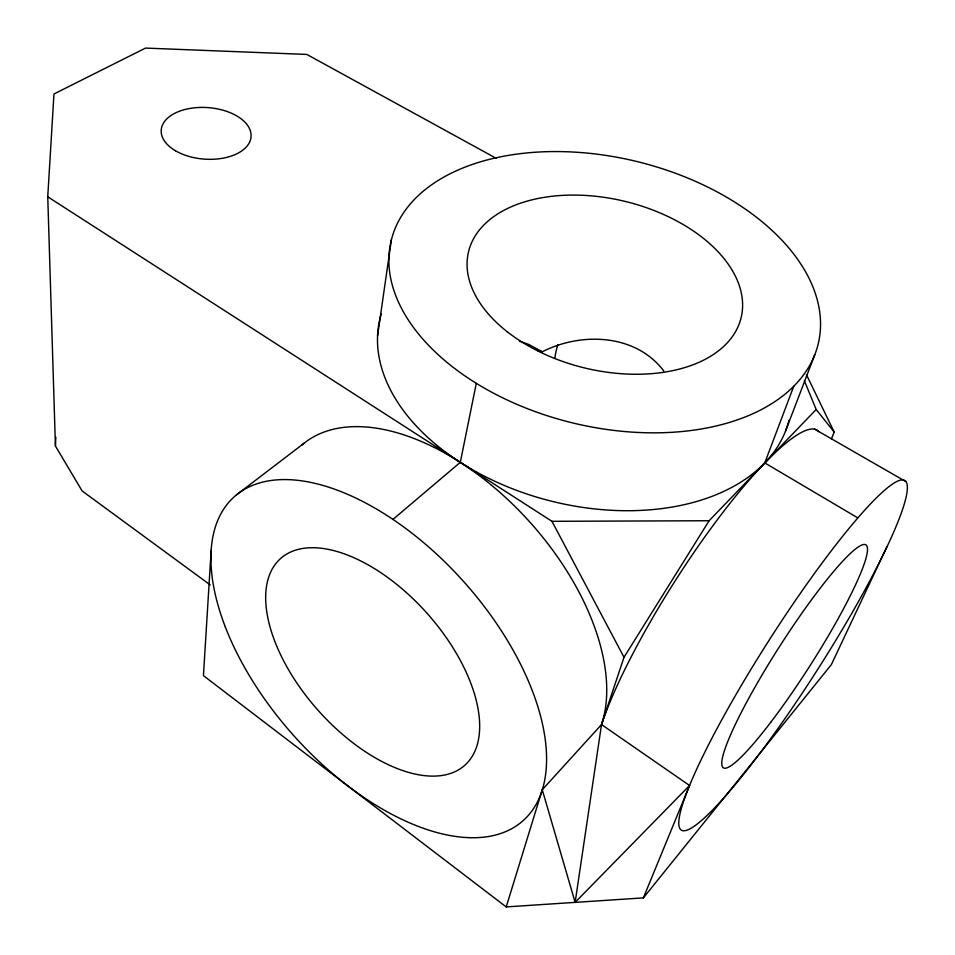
<?xml version="1.0" encoding="UTF-8"?>
<svg xmlns="http://www.w3.org/2000/svg" width="955" height="955" viewBox="0 0 955 955"><rect width="100%" height="100%" fill="white"/><g stroke="black" fill="none" stroke-linecap="round" stroke-linejoin="round"><path stroke-width="1.43" d="M210.196 584.89L82.13 490.966L55.426 446.021L55.844 437.151M55.426 446.021L47.75 196.79L53.958 93.984L145.542 48.084L306.853 54.435L496.266 158.351M211.151 550.558L203.427 675.627L506.21 906.916L643.372 897.879L831.363 664.596L887.064 546.379M377.571 335.79L391.419 239.633M301.864 445.09A209.109 118.659 47.9 0 1 507.248 499.059A209.109 118.659 47.9 0 1 601.519 724.57L689.57 785.499L575.137 902.38L601.519 724.57L624.009 657.279L709.111 520.738L816.179 409.492L804.313 380.603M476.294 383.325L460.31 462.327L392.935 519.413M506.21 906.916L542.261 789.749L601.519 724.57A202.794 38.678 -57.4 0 1 715.426 522.301A202.794 38.678 -57.4 0 1 818.996 431.708M793.736 386.274L764.776 462.912L857.721 517.837M785.535 431.063L814.746 354.794A219.674 134.595 13.6 0 0 542.703 151.833A219.674 134.595 13.6 0 0 456.657 369.991A219.674 134.595 13.6 0 0 814.746 354.794M831.423 438.882L834.204 432.09L806.414 374.635M643.372 897.879L689.57 785.499M236.625 494.738L304.012 443.287M537.737 350.688L542.297 351.762C581.356 331.863 635.612 333.737 663.809 370.982M47.75 196.79L551.954 521.311L709.111 520.738M519.46 341.15L528.795 344.469L542.297 351.762M814.591 429.129L905.997 481.654A207.51 28.34 -57.4 0 1 751.31 764.513A207.51 28.34 -57.4 0 1 721.825 719.688A207.51 28.34 -57.4 0 1 905.997 481.654M816.179 409.492L834.204 432.09M551.954 521.311L624.009 657.279M542.261 789.749L575.137 902.38M788.985 420.391A210.733 136.231 14 0 1 548.146 500.336A210.733 136.231 14 0 1 381.272 313.885M554.843 358.388A116.044 81.426 46.1 0 1 557.899 344.636M507.117 331.66A140.218 85.699 13.6 0 0 737.833 327.171A140.218 85.699 13.6 0 0 569.646 195.118A140.218 85.699 13.6 0 0 507.117 331.66M225.356 627.041A216.988 114.672 48.3 0 0 514.375 827.149A216.988 114.672 48.3 0 0 396.432 521.8A216.988 114.672 48.3 0 0 225.356 627.041M276.58 645.747A138.463 72.962 48.3 0 0 461.396 767.987A138.463 72.962 48.3 0 0 379.923 572.093A138.463 72.962 48.3 0 0 276.58 645.747M175.398 150.723A45.04 25.821 4.2 0 0 249.935 141.388A45.04 25.821 4.2 0 0 193.125 107.963A45.04 25.821 4.2 0 0 175.398 150.723M770.721 722.326A132.315 18.002 -57.4 0 0 866.125 545.03A132.315 18.002 -57.4 0 0 746.977 701.591A132.315 18.002 -57.4 0 0 770.721 722.326"/></g></svg>
